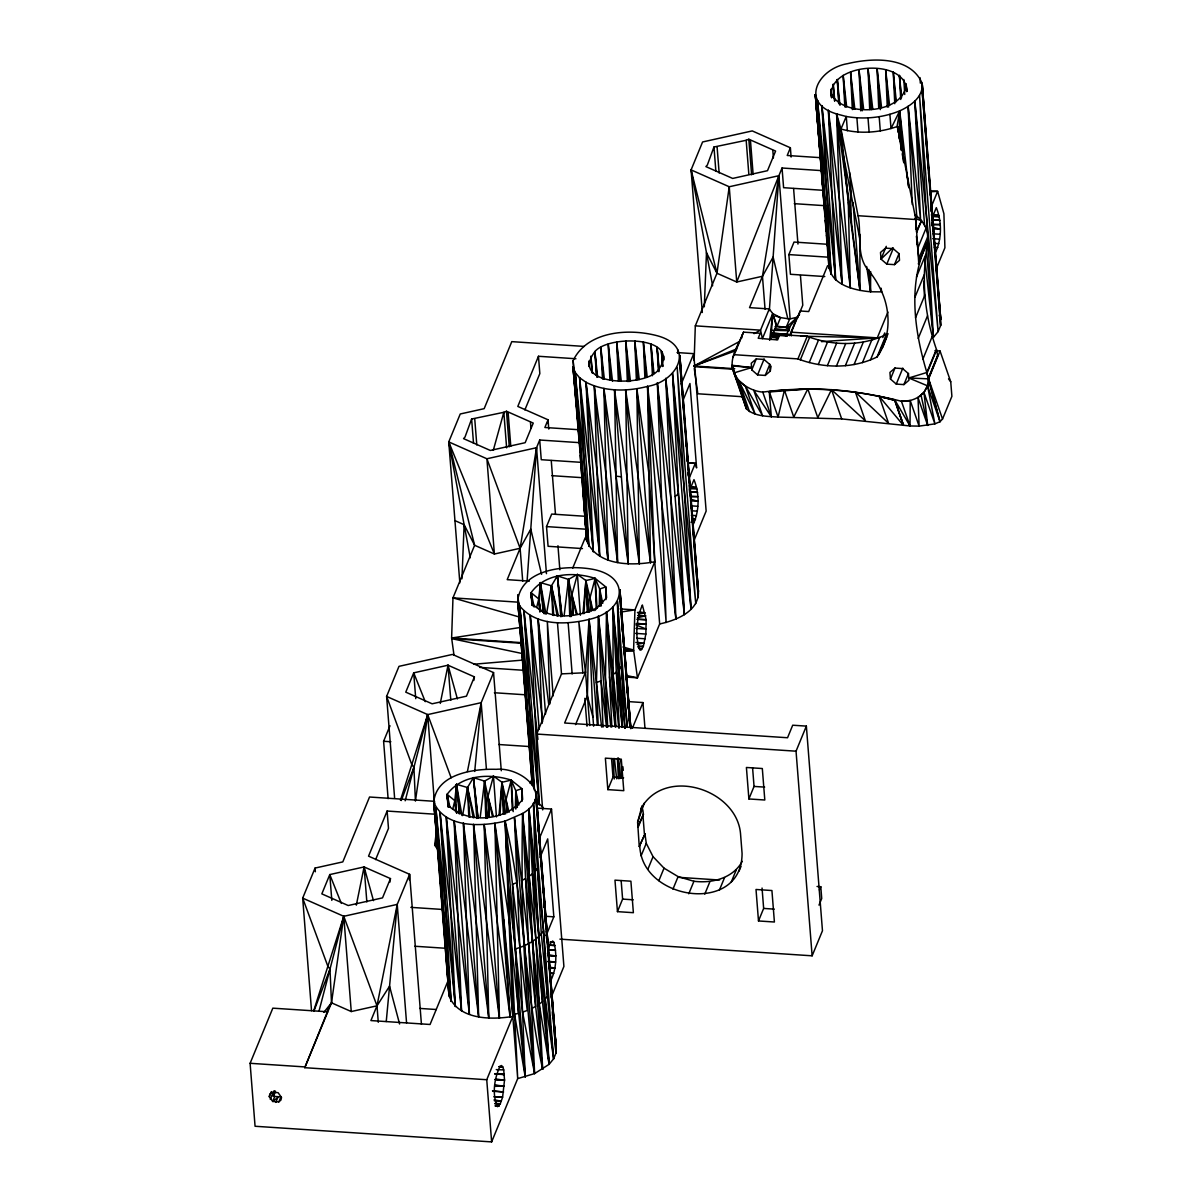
<?xml version="1.0" encoding="UTF-8"?>
<svg xmlns="http://www.w3.org/2000/svg" width="1202" height="1202" viewBox="0 0 1202 1202"><rect width="100%" height="100%" fill="white"/><g stroke="black" fill="none" stroke-linecap="round" stroke-linejoin="round"><path stroke-width="1.5" d="M881.111 288.195L881.712 291.876L870.579 291.785L870.639 271.562M776.642 339.475L778.701 334.472L779.677 334.892L777.619 339.911L758.207 338.258L760.265 333.255L743.542 332.143C738.599 344.899 727.886 358.812 733.896 372.92L746.382 408.86C754.736 416.658 767.582 416.268 778.1 417.079L841.685 418.912L910.004 425.959L910.23 400.536L901.395 401.167L910.004 425.959L919.109 426.124L934.886 423.87L940.009 421.677L942.533 419.032L951.894 396.329L950.737 381.785L940.054 351.014L934.946 350.668M915.729 229.582L915.834 219.53L897.488 126.435C879.533 132.701 859.415 134.323 840.964 128.99L836.622 113.935C799.12 102.846 818.292 68.469 847.605 63.661C872.096 57.756 910.44 56.013 922.174 83.404L940.76 319.522L940.61 325.562L938.131 331.587L933.428 337.326L924.864 259.121M442.982 914.587L433.787 802.26C445.01 828.463 481.702 826.781 505.11 821.131C524.928 902.732 524.357 987.458 542.688 1069.314L514.486 817.796L525.244 1076.917L508.972 918.779L508.266 885.498L522.554 1012.144L534.62 1073.581C523.621 987.443 520.872 900.298 522.554 813.529C554.993 794.702 521.217 766.816 496.246 769.325C473.468 768.589 436.01 774.043 433.787 802.26L449.022 995.872C458.518 1019.822 491.212 1020.017 512.818 1016.426L514.561 1014.233L518.332 1013.406L512.488 884.251L505.11 821.131L522.554 813.529L549.104 1064.341L534.62 1073.581L517.701 1078.6L491.633 1141.9L255.064 1126.259L250.106 1063.304L272.824 1008.162L327.425 1011.768L327.485 1012.55M899.141 138.846L899.697 110.869C910.59 105.941 923.542 96.956 922.174 83.404L940.61 325.562L922.024 89.444L940.76 319.522L938.206 289.742M593.623 726.203L592.902 717.053L587.402 695.853L589.055 619.406C626.167 611.337 631.906 575.232 590.332 568.892C565 564.985 521.533 568.982 517.731 600.534L532.231 784.846L519.805 606.078L517.731 600.534L524.658 685.23M515.388 807.594L515.778 790.721L511.196 780.113C489.74 773.156 461.298 774.644 447.129 794.387L447.895 805.13C467.668 824.362 505.997 821.312 522.645 799.39L521.878 788.647L511.196 780.113L501.955 782.277L493.466 776.086L484.541 781.12L473.423 777.619L467.503 787.52L462.605 815.572M541.17 863.276L535.987 791.517L556.12 1047.303L555.97 1053.087L553.596 1058.842L549.104 1064.341L539.262 1004.136L525.574 878.542L521.533 880.675M550.982 987.698L540.99 856.906M599.317 605.868L599.708 588.995L595.125 578.387C573.685 571.431 545.227 572.918 531.074 592.676L531.84 603.404L533.643 606.514M573.144 360.6L586.681 540.584C596.928 566.007 631.831 565.992 654.759 561.77L647.562 386.383C676.861 381.575 696.033 347.183 658.531 336.109C629.983 328.041 587.508 330.52 573.144 360.6L574 371.583M579.334 439.301L579.95 451.576M580.235 455.167L586.681 540.584L586.2 530.953M824.797 276.55L790.42 274.281L788.873 254.584L828.403 257.198L828.193 250.151M545.903 925.194L542.718 880.21M625.235 663.384L619.932 589.791L630.494 728.051L619.781 595.576L630.133 727.18L629.923 720.569M598.19 725.091L596.432 682.526L598.416 616.07L610.856 727.045M694.14 360.525L695.312 325.847L716.963 273.26L729.238 186.761L778.881 175.702L782.051 168.01L821.582 170.624L820.62 157.567M791.262 335.899L791.382 332.188L800.126 310.987L808.691 311.558L827.547 265.762L829.079 265.867C830.702 285.069 854.712 290.358 870.579 291.785L868.821 269.398M787.821 318.635L773.111 257.078L762.459 276.28L749.537 307.637L769.265 308.944L772.736 313.602L770.918 339.52M461.959 578.808L464.122 524.688L454.942 520.616M549.645 980.622L551.057 980.021C556.466 968.587 557.022 954.568 553.942 942.368L552.68 941.031L549.84 944.096L547.511 953.562M704.297 306.795L706.476 252.675L716.963 273.26L736.736 282.004L762.459 276.28L778.881 175.702L790.105 318.305M495.314 1079.186L504.524 1080.042L502.601 1097.201L500.302 1103.721L497.553 1106.726C491.843 1094.511 494.262 1078.194 500.152 1066.144L501.534 1065.558L502.767 1066.88L503.728 1069.945L504.524 1080.042L495.179 1079.697M693.269 524.252C699.549 510.534 699.579 493.706 693.99 479.658L689.602 490.311M934.48 252.871L935.607 252.24C941.887 238.522 941.917 221.694 936.328 207.645L931.941 218.298M455.874 811.425L456.475 784.32L467.503 787.52L474.444 817.45M499.987 815.377L501.955 782.277L509.062 812.342M539.953 611.563L539.232 602.277L540.404 582.609L551.448 585.795L558.374 615.725M583.917 613.666L585.9 580.551L577.396 574.361L568.471 579.409L557.367 575.893L551.448 585.795L546.534 613.846M409.296 879.879L409.627 874.32L368.548 856.155L387.119 811.049L435.74 814.265M589.746 725.572L585.539 672.249L589.055 619.406C566.232 624.95 536.062 625.987 519.805 606.078L534.169 788.527M527.107 580.866L536.543 447.715L539.713 440.022L579.244 442.637L572.978 366.64L575.172 372.44L593.277 551.688L586.05 382.311L579.589 377.744L575.172 372.44L586.681 540.584L586.155 530.848M769.325 310.702L778.881 175.702L736.736 282.004L729.238 186.761L691.09 169.903L702.584 141.971L752.242 130.913L790.39 147.786L791.111 157.041M940.054 351.014L928.59 378.855L940.009 421.677L927.553 385.827L908.772 377.984L926.847 372.5C914.542 331.587 906.984 281.914 928.094 241.497C929.191 231.701 923.707 220.387 914.677 214.737M927.328 372.425L936.613 349.872C924.458 315.345 920.732 277.482 928.094 241.497M645.85 634.055L646.15 619.721L642.364 604.982C636.549 618.444 634.611 636.128 639.975 650.042L641.087 650.042L643.34 646.406L645.85 634.055L635.618 633.379M903.573 425.207L894.754 399.83L879.203 396.329L903.393 425.358L894.679 400.266C866.387 392.618 837.103 388.877 807.804 388.937L793.771 417.049L784.395 390.049L769.235 391.536L771.353 416.793L762.774 392.107C808.796 385.977 856.29 389.628 901.425 401.273C909.869 401.693 918.163 398.658 923.992 392.513C927.403 385.977 933.578 374.228 923.992 392.513L934.886 423.87L927.553 385.827L928.335 378.254L937.62 355.702L936.613 349.872M499.01 815.287L501.955 782.277L505.591 813.994M582.955 613.576L585.9 580.551L595.125 578.387L605.808 586.922L606.589 597.664L594.765 610.556M386.248 1021.52L397.231 904.4L409.627 874.32L421.436 1024.329M474.715 771.459L481.176 702.674L493.556 672.594L452.478 654.429L398.989 666.344L386.608 696.424L394.602 797.918M452.748 809.066L454.822 800.682L456.475 784.32L461.974 815.482M536.678 607.341L538.751 598.957L540.404 582.609L545.903 613.771M937.62 355.702L928.26 379.216L940.009 421.677M918.794 264.049L915.834 219.53L858.063 215.714L840.964 128.99L846.268 116.489C864.148 119.584 882.884 117.796 899.697 110.869L908.487 186.25M741.664 338.138L741.98 335.088M769.611 340.316L772.736 313.602L780.549 317.613L789.654 318.981L797.166 317.253L799.525 314.413M480.199 817.45L484.541 781.12L492.339 815.993M564.129 615.725L568.471 579.409L576.269 614.267M547.586 423.495L548.052 419.798L517.807 406.426L538.466 356.273L575.938 358.752M437.768 849.529L434.673 845.201L436.041 834.353M406.561 1022.917L397.231 904.4L343.772 916.3L331.497 1002.814L304.767 1067.692L486.735 1079.727L512.818 1016.426L511.421 949.865M451.156 777.769L427.702 714.589L415.426 801.088L413.909 767.372L411.79 764.562L386.608 696.424L427.702 714.589L481.176 702.674L486.419 769.34M584.202 346.416L511.782 341.638L484.166 408.665L460.246 413.984L448.752 441.915L486.9 458.773L536.543 447.715L520.12 548.292L507.199 579.649L529.376 581.122M770.287 371.087L769.761 364.476L763.976 359.428L756.313 358.917L751.265 363.244L751.791 369.87L757.576 374.919L765.238 375.43L770.287 371.087L771.098 366.144M389.869 882.193L390.47 878.587L364.101 866.942L329.784 874.575L321.835 893.867L348.204 905.527L382.521 897.879L390.47 878.587M473.798 680.467L474.399 676.861L448.03 665.217L413.713 672.85L405.765 692.157L432.134 703.801L466.451 696.168L474.399 676.861M897.068 126.42L899.697 110.869L891.013 128.569L889.901 114.355M397.231 904.4L376.992 1005.819L370.907 1020.573L430.061 1024.48L449.052 978.353M467.428 771.504L481.176 702.674M356.318 905.151L364.101 866.942L373.476 900.644M440.263 703.425L448.03 665.217L457.406 698.933M269.263 1096.66L269.864 1094.06L271.968 1092.272L278.098 1092.678L281.538 1097.471L280.922 1100.07L278.834 1101.873L272.689 1101.468L269.263 1096.66L271.321 1091.641L274.747 1096.449L280.892 1096.855L278.834 1101.873M639.254 846.524L644.978 834.023L639.254 846.524L637.616 822.213L642.018 805.911M637.616 822.213L644.332 803.086M639.81 846.554C642.364 900.974 742.25 914.872 742.07 853.315L740.522 833.647C736.646 788.812 664 765.854 640.726 809.051M732.694 357.64L734.257 354.695L797.933 358.902C823.16 368.443 852.564 369.044 877.069 356.964C889.916 338.979 890.998 314.533 882.839 294.37C879.053 285.31 874.004 276.715 867.498 269.338C856.064 254.433 861.654 233.158 858.063 215.714M318.951 1011.318L343.772 916.3L302.679 898.134L315.059 868.069L342.81 861.894L369.54 797.016L434.523 801.313M405.179 800.802L427.702 714.589L434.523 803.928M507.214 812.567L506.057 799.585L511.196 780.113L513.194 811.62M587.252 611.908L585.9 580.551L589.987 597.86L591.309 610.751L589.987 597.86L595.125 578.387L597.018 608.047M272.749 1095.833L274.116 1090.71L275.528 1091.296L273.56 1096.164M493.301 450.284L503.833 412.301L506.478 411.249L533.252 423.089L525.169 442.697L490.326 450.45L463.551 438.625L465.009 437.047L471.62 419.017L503.833 412.301L506.628 447.865M313.677 1010.897L343.772 916.3L376.992 1005.819L378.284 1022.271M400.446 800.247L427.702 714.589M313.962 1011.002L329.979 969.097L327.861 966.288L302.679 898.134L311.528 1010.702M401.243 800.547L413.909 767.372M388.111 798.684L383.603 741.273L389.989 725.768M524.868 409.912L539.833 373.597L538.466 356.273M270.285 1099.379L272.343 1094.361M274.747 1096.449L272.689 1101.468L277.887 1097.381L275.814 1102.384M375.625 859.595L388.486 828.373L387.119 811.049M304.767 1067.692L327.425 1011.768M582.459 548.563L548.082 546.294L546.519 526.596L551.688 514.065L585.825 516.334M434.673 845.201L436.611 840.498M572.633 568.306L585.209 537.775L586.741 537.88M542.688 809.893L536.723 734.046L561.499 673.886L557.473 622.726M681.218 384.099L693.749 353.658L677.042 352.562M682.841 400.777L689.963 383.513L696.604 467.924L695.297 463.371L687.875 462.875M790.39 147.786L787.22 155.479L819.554 157.612M530.172 783.464L531.585 780.038M561.499 673.886L582.835 672.85L578.808 621.689L585.539 672.249L564.639 723.003L787.55 737.743L792.704 725.212L806.362 726.113L822.468 930.754L812.131 955.815L559.892 939.138M575.548 724.626L587.402 695.853M734.257 354.695L743.542 332.143M538.827 839.837L551.508 809.036L536.648 808.06M586.05 382.311L607.972 559.892L603.915 388.501L628.24 563.798L625.671 389.944L650.537 562.701L649.05 474.535L636.85 388.757L639.359 563.888L614.538 389.854L617.603 562.446L594.284 385.947L599.753 556.256L586.05 382.311C604.967 391.867 627.429 391.642 647.562 386.383L649.05 474.535L654.759 561.77L634.941 609.895L633.589 650.042L637.466 677.823L626.317 677.087M689.632 477.119L695.297 463.371L687.92 463.055M540.044 857.507L547.706 838.891L553.837 916.826L546.174 935.426M788.873 254.584L794.026 242.053L828.178 244.322M769.265 308.944L760.535 330.159L762.429 338.633L772.736 313.602L777.033 326.163L789.819 327.966M751.791 369.87L756.389 358.707M772.736 313.602L776.267 325.787L771.879 336.44L777.799 338.363M757.576 374.919L764.141 358.977M654.759 561.77L659.658 623.943L637.466 677.823L626.527 675.509M694.305 539.833L706.145 511.075L693.749 353.658M765.238 375.43L769.836 364.266M775.035 326.613L786.153 327.485L789.654 318.981M786.063 335.824L789.834 326.689L797.166 317.253L789.579 335.674M797.362 318.335L802.771 305.203L800.442 275.558M632.372 728.232L642.95 702.569L628.09 701.577M607.836 789.624L605.372 758.146L621.299 759.213L623.778 790.676L607.836 789.624L613.005 777.093L611.548 758.582M797.933 358.902L807.218 336.35C832.445 345.891 861.849 346.492 886.355 334.426L877.069 356.964M800.337 359.849L809.637 337.296M809.246 362.553L818.532 340.001M551.207 997.254L563.903 966.453L551.508 809.036M818.292 364.506L827.577 341.954M827.382 365.693L836.667 343.141M637.706 826.841L643.431 814.34L642.785 809.682M638.262 826.886L643.431 814.34M836.427 366.099L845.727 343.547M886.265 246.335L881.021 259.091L886.806 264.139L894.468 264.635L899.517 260.308L898.991 253.682L893.206 248.634L885.543 248.138L880.495 252.465L881.021 259.091L892.74 247.852M617.452 911.642L614.973 880.149L630.9 881.201L633.379 912.694L617.452 911.642L622.606 899.096L621.149 880.585M641.102 855.839L646.27 843.308L644.978 834.023M886.806 264.139L893.371 248.183M845.352 365.709L854.652 343.156M894.468 264.635L899.066 253.487M854.066 364.552L863.352 341.999M647.893 869.211L653.047 856.665L646.27 843.308M862.465 362.628L871.75 340.076M916.6 232.617L921.513 220.702L914.977 218.539M887.902 312.099L877.28 337.867L821.477 341.653M931.265 206.819L937.635 191.343L930.213 190.863M870.488 359.939L879.774 337.386M928.184 235.742L918.884 258.295L917.817 248.198L926.156 227.929M658.861 880.69L664.03 868.16L653.047 856.665M882.824 337.522L884.717 332.969L885.724 336.079M878.827 354.47L887.407 333.645M885.153 340.662L888.023 333.72M882.418 347.754L886.715 337.356M918.298 263.914L927.583 241.362M916.465 277.016L925.765 254.463M914.962 297.225L924.263 274.672M672.94 889.164L678.108 876.619L664.03 868.16M890.457 379.036L889.931 372.425L894.994 368.082L902.642 368.593L908.442 373.642L908.952 380.253L903.904 384.595L896.256 384.084L890.457 379.036L895.054 367.872M915.533 317.749L924.834 295.196M935.892 269.654L944.907 247.762L943.916 213.746L937.635 191.343L930.153 191.764M896.256 384.084L902.822 368.143M688.776 893.792L693.93 881.261C711.915 883.59 733.04 878.271 742.25 861.353M918.208 338.393L927.493 315.841M903.904 384.595L908.502 373.431M922.926 359.022L932.211 336.47M704.778 894.123L709.931 881.592M748.891 798.954L746.412 767.477L762.323 768.529L764.803 800.006L748.891 798.954L754.045 786.424L752.587 767.898M927.568 370.757L936.133 349.947M719.397 890.126L724.551 877.595M731.192 882.193L736.36 869.662M739.05 871.119L740.988 866.417M812.131 955.815L796.04 751.19L806.362 726.113M758.492 920.957L756.013 889.48L771.924 890.532L774.404 922.009L758.492 920.957L763.646 908.427L762.053 888.053M819.433 890.021L820.786 886.715L817.044 886.475M818.998 905.121L821.717 898.525L820.786 886.715M916.42 231.415L921.513 220.702M326.523 1012.445L331.497 1002.814L329.979 969.097M323.849 1012.339L331.497 1002.814L351.254 1011.543L376.992 1005.819L389.553 986.196L399.59 1023.999M539.262 1004.136L542.463 1001.642L535.13 871.119L533.478 803.056L537.384 868.385L543.544 930.949C536.948 940.505 525.995 945.719 515.177 949.024M659.658 623.943C675.99 620.487 699.023 611.442 698.422 591.534L679.836 355.416L683.006 399.996M619.06 669.394L621.314 666.659L627.294 727.39L617.407 601.331L619.06 669.394L622.531 727.255M597.649 377.338L594.93 351.555C568.681 385.677 643.866 387.735 657.9 370.501C684.148 336.38 608.948 334.321 594.93 351.555L596.372 375.625M831.649 97.632L831.333 93.936C843.549 118.337 904.61 114.13 906.173 84.095L906.744 91.502C906.984 56.419 825.579 62.85 831.619 97.647L831.168 89.038L831.739 96.46M908.772 377.984L928.59 378.855L942.533 419.032M789.098 328.597L786.153 327.485L797.166 317.253M917.997 397.516L923.962 392.423L921.017 395.067L927.689 425.403L918.027 397.622L919.109 426.124L910.26 400.642M615.875 726.669L613.125 674.517L616.341 672.023L622.2 727.345M529.196 876.228L532.396 873.749L545.197 999.027L549.104 1064.341L528.97 808.555L529.196 876.228L535.641 1006.45L531.6 1008.568M675.073 496.501L678.439 493.887M739.425 341.518L693.96 365.994L734.738 368.698M754.045 333.645L760.535 330.159L695.312 325.847M736.751 348.896L693.96 365.994L736.105 350.563M746.172 140.288L748.816 139.237L775.591 151.076L767.507 170.684L732.664 178.437L705.89 166.597L707.347 165.035L713.958 147.005L746.172 140.288L748.816 173.974M597.244 607.731C577.14 617.858 548.788 620.818 531.84 603.404M596.432 682.526L601.105 680.843L606.529 727.255M517.176 882.568L512.488 884.251L527.242 1010.476L522.554 1012.144M599.738 605.523L599.708 588.995L605.808 586.922L605.943 599.618M515.808 809.081L515.778 790.721L521.878 788.647L521.999 801.343M731.898 365.258L751.611 367.587L733.896 372.92L749.477 411.61L738.584 380.268C744.744 386.638 753.534 391.326 762.774 392.107M582.835 672.85L585.539 672.249M637.436 617.723L645.669 615.89L638.217 615.289M786.153 327.485L789.834 326.689M637.03 644.242L644.362 642.995L635.828 642.424M521.292 627.324L451.621 638.007L453.965 654.925M620.277 612.134L634.941 609.895L620.082 608.903M769.385 391.972L807.804 388.937L817.781 417.65L831.514 389.598M637.811 646.961L643.34 646.406L638.232 646.06M474.054 664.21L524.162 659.973M624.364 651.469L633.634 650.673L624.349 650.072M549.389 968.481L554.798 968.091L549.299 967.069M931.715 225.014L940.234 224.579L932.812 224.083M691.075 496.952L697.896 496.591L690.459 496.095M807.834 389.042L784.44 390.169L778.1 417.079L769.265 391.642M495.284 1086.338L504.284 1086.067L494.954 1085.181M494.803 1103.767L500.302 1103.721L495.029 1103.376M772.661 337.462L778.28 337.552M772.555 330.325L789.383 330.715M800.607 336.124L877.28 337.867L791.382 332.188M548.307 955.62L555.745 955.86L548.307 955.139M548.127 949.911L555.549 950.181L548.112 949.685M548.007 961.765L555.489 962.036L548.067 961.299M494.984 1074.122L504.344 1074.483L495.119 1073.671M494.893 1085.722L504.284 1086.067L494.939 1085.451M636.865 619.33L646.15 619.721L637.616 619.15M495.014 1085.691L504.284 1086.067L495.044 1085.571M638.217 615.574L645.669 615.89L638.247 615.409M496.261 1069.615L503.728 1069.945M636.098 623.748L646.33 624.214L637.045 623.372M939.303 216.976L931.866 216.435M689.572 488.643L696.965 488.989M493.767 1096.78L502.601 1097.201L495.254 1096.72M770.783 335.103L787.43 335.944M637.571 612.599L644.963 612.975L637.541 612.494M550.246 942.188L553.942 942.368L550.216 942.128M499.055 1066.685L502.767 1066.88L499.07 1066.625M931.43 215.158L938.852 215.459L931.475 214.662M690.94 487.276L696.514 487.471L690.985 486.87M639.329 612.419L644.903 612.78L639.359 612.194M794.267 203.664L825.699 205.737M932.482 219.891L939.904 220.372L932.452 219.756M933.458 228.846L940.28 229.297L933.443 227.298M933.218 233.804L940.039 234.255M932.707 238.687L939.528 239.138M935.366 243.42L938.777 243.645M934.42 247.251L937.83 247.477M788.828 334.291L772.12 333.179L787.04 334.336M778.701 334.472L807.218 336.35M771.038 336.154L778.46 336.635M694.005 366.64L732.935 369.209M744.173 396.84L697.836 393.775L694.26 368.443M579.018 429.745L544.867 427.491L548.052 419.798L548.773 429.054M580.791 462.319L541.261 459.705L539.713 440.022M551.928 475.676L581.498 477.63M690.128 491.903L697.566 492.399L690.113 491.768M691.12 500.858L697.941 501.309L691.105 499.311M690.88 505.817L697.701 506.282M692.067 510.82L697.19 511.15M691.315 515.327L696.439 515.658M692.082 519.264L695.492 519.489L692.307 518.302M691 522.194L694.41 522.419M546.519 526.596L586.065 529.211M517.957 602.157L452.974 597.86L451.621 638.007L522.179 642.679M635.993 628.406L646.24 629.097L636.068 624.965M636.684 638.217L645.219 638.788M638.818 648.569L642.229 648.795M624.304 649.426L633.589 650.042L622.967 646.976M522.224 643.31L451.667 638.653L522.705 653.633M479.628 667.38L524.192 670.325M494.398 692.743L525.965 694.831M536.723 734.046L796.04 751.19M498.755 744.519L530.172 746.592M383.603 741.273L390.875 741.754M613.005 777.093L623.628 777.799M754.045 786.424L764.652 787.115M678.424 877.31L719.637 880.029M622.606 899.096L633.229 899.802M763.646 908.427L774.268 909.133M410.859 907.36L442.426 909.448M544.551 916.209L553.837 916.826M414.825 946.244L446.243 948.318M548.307 955.38L555.745 955.86M548.052 961.555L555.489 962.036M549.269 967.73L554.798 968.091M550.246 973.214L553.761 973.44L550.05 973.004M419.708 1008.418L436.341 1009.515M495.044 1073.867L504.344 1074.483M495.239 1079.426L504.524 1080.042M250.106 1063.304L304.707 1066.91M492.625 1091.266L503.608 1091.987L492.504 1090.71M494.307 1100.747L501.339 1101.212L494.127 1099.785M751.611 367.587L732.153 365.874L746.096 406.036M772.45 334.426L787.355 335.643M774.704 328.657L789.459 330.25M616.07 476.142L621.389 476.818M894.724 400.356L879.233 396.435L888.578 423.314L855.373 392.077M840.964 128.99L848.281 202.176L850.325 287.879L828.403 110.299L835.615 279.675L817.51 100.427L829.019 268.572L815.332 94.627L831.198 274.372L821.928 105.731L842.091 284.243L836.622 113.935L846.268 116.489L847.38 130.687M520.271 617.287L452.974 597.86L474.625 545.272L448.752 441.915L459.84 582.85M678.108 876.619L693.93 881.261M775.38 315.961L780.549 317.613L777.033 326.163L776.267 325.787M542.523 611.938L545.362 613.756M535.04 799.691L542.988 807.383M540.569 611.487L538.751 598.957L531.074 592.676L532.276 605.327M456.64 813.213L454.822 800.682L447.129 794.387L448.331 807.053M746.382 408.86L732.153 365.874L733.941 373.026L738.584 380.268L745.42 386.203L762.594 415.772L753.744 390.289L771.353 416.793M948.528 378.9L950.737 381.785M910.004 425.959L894.799 399.935L903.393 425.358M464.122 524.688L474.625 545.272L494.398 554.017L520.12 548.292L530.773 529.09L541.576 574.361M738.584 380.268L755.066 413.984L745.42 386.203M425.253 701.668L413.713 672.85L415.742 698.663M341.323 903.393L329.784 874.575L331.812 900.373M545.017 916.63L546.054 919.41L549.645 969.082M939.123 315.164L940.219 318.064M855.418 392.183L865.35 420.805L831.544 389.703L841.685 418.912M577.17 614.192L571.912 594.795L577.396 574.361L580.386 615.229M493.241 815.918L487.982 796.505L493.466 776.086L496.456 816.939M928.335 378.254L926.847 372.5L928.26 379.216M702.314 312.505L691.09 169.903L716.963 273.26M589.987 597.86L592.992 610.631M534.244 606.995L531.074 592.676L532.246 604.937M449.909 806.933L447.129 794.387L448.316 806.662M600.549 605.793L599.708 588.995L602.728 603.374M516.605 807.519L515.778 790.721L518.798 805.1M916.615 237.846L917.817 248.198M916.36 236.343L917.697 243.15M850.325 287.879L836.622 113.935L842.827 152.609L859.926 239.333M552.74 615.349L551.448 585.795L557.202 616.19M468.81 817.075L467.503 787.52L473.272 817.916M691.09 169.903L712.621 285.775M470.282 557.788L448.752 441.915L494.398 554.017L486.9 458.773L520.12 548.292L522.72 581.197M539.232 602.277L540.825 611.217M455.303 803.988L456.895 812.943M901.575 150.085L897.488 126.435L897.909 131.889M902.206 153.721L903.784 162.811L899.697 110.869L901.139 150.175M514.561 1014.233L525.244 1076.917L505.11 821.131L512.818 1016.426L517.701 1078.6L505.11 821.131M836.622 113.935L851.377 221.514L850.19 184.176M866.642 266.453L870.579 291.785M508.972 918.779L494.878 823.415L499.431 1018.154L473.543 824.452L478.621 1016.772L454.161 820.726L461.523 1010.867L440.097 812.883L451.111 1001.416L433.787 802.26M906.669 172.983L908.832 187.797M533.478 803.056L553.596 1058.842L545.197 999.027L547.451 996.278L543.544 930.949M916.615 239.514L917.336 244.727M443.147 918.328L449.022 995.872L435.875 807.804L455.333 1006.495L446.288 817.24L469.396 1014.338L463.386 823.16L488.778 1018.064L484.196 824.542L510.114 1017.027L503.848 919.906M848.281 202.176L859.956 290.433L859.911 234.27M532.666 605.312L531.074 592.676L532.351 605.538M448.737 807.038L447.129 794.387L448.406 807.263M842.827 152.609L859.956 290.433L853.059 202.792M542.147 723.379L538.09 619L548.698 704.072M675.93 619L647.562 386.383L666.133 622.501L657.359 382.882L684.374 614.553L672.504 373.221L695.778 603.599L677.207 367.481L691.09 609.339L665.788 378.435L675.93 619L657.359 382.882M544.115 613.726L540.404 582.609L543.169 612.179M459.96 813.619L456.475 784.32L459.239 813.904M860.767 110.884L859.024 69.896L863.637 109.066M618.354 381.034L616.686 341.924L621.284 381.079M869.692 109.502L868.054 68.724L872.802 109.307M627.354 381.515L625.716 340.737L630.464 381.319M592.902 717.053L589.055 619.406L601.631 727.075M560.793 616.731L557.367 575.893L561.995 615.74M519.805 606.078L539.277 804.769L530.232 615.529L542.658 721.5M476.863 818.442L473.423 777.619L478.065 817.465M878.707 108.075L877.114 68.709L881.577 107.639M852.323 109.607L850.58 72.195L854.862 109.322M636.369 380.087L634.776 340.722L639.239 379.652M609.895 379.757L608.242 344.223L612.524 381.334M588.109 612.299L585.9 580.551L589.521 612.269M576.404 405.765L572.978 366.64L588.86 546.384L579.589 377.744L599.753 556.256M923.992 392.513L927.689 425.403M844.826 106.888L843.173 75.471L846.674 106.888M602.487 378.9L600.835 347.483L604.336 378.9M609.504 676.816L615.108 726.759M614.387 758.477L616.671 778.821M557.367 575.893L561.875 616.536M473.423 777.619L477.945 818.261M912.258 204.505L908.126 106.422L920.582 220.011L914.842 101.208L938.131 331.587L919.545 95.469L933.428 337.326L926.111 244.367M887.286 107.173L885.694 69.881L889.57 105.265M644.858 377.323L643.355 341.894L647.232 377.293M534.499 790.45L524.027 611.157L537.925 739.47M618.79 727.991L606.484 611.818L605.462 678.95L607.701 727.24M622.891 766.726L623.282 770.407M618.504 758.146L620.653 778.43M838.711 103.612L837.268 79.527L839.988 105.325M894.769 103.718L893.281 72.165L896.331 101.629M652.431 375.73L650.943 344.178L653.993 373.642M506.057 799.585L507.379 812.477M834.819 100.953L833.181 84.14L834.488 100.878M592.481 372.966L590.843 356.153L592.15 372.89M624.86 728.292L612.915 606.83L613.125 674.517M553.596 1058.842L541.291 933.699L537.384 868.385L535.13 871.119L528.97 808.555L542.688 1069.314L522.554 813.529L534.62 1073.581L514.486 817.796M900.734 99.466L899.442 75.425L901.56 97.602M658.38 371.478L657.103 347.453L659.222 369.615M622.125 628.421L622.471 632.102M623.192 639.464L623.898 646.826M600.715 605.568L599.708 588.995L601.331 605.673M537.835 826.465L538.361 831.979M539.082 839.342L539.788 846.704M516.785 807.293L515.778 790.721L517.401 807.398M512.818 1016.426L494.878 823.415L510.114 1017.027M821.867 175.913L825.188 216.315M576.735 409.491L577.546 418.807M578.027 424.396L578.838 433.712M919.996 77.604L920.341 83.178M929.747 191.118L930.063 194.844L929.717 189.27M931.505 211.582L931.024 206.008L931.31 211.567M932.136 219.034L932.782 226.472M933.413 233.924L934.059 241.362M934.54 246.936L935.336 256.251M935.817 261.826L937.891 286.016M903.829 79.482L904.745 94.462M677.658 349.617L677.883 353.343M686.928 457.556L687.243 461.267M689.317 485.458L689.963 492.91M690.594 500.348L691.24 507.785M691.721 513.374L692.517 522.675M692.998 528.264L693.794 537.564M694.11 541.291L698.422 591.534L679.686 361.456L698.272 597.574L679.836 355.416M662.407 366.475L661.491 351.495L662.783 366.31M517.731 600.534L534.079 788.632M624.439 652.34L625.386 663.549M625.701 667.275L630.704 727.03L619.932 589.791M625.626 675.704L625.942 679.446M628 703.711L628.466 709.315M629.743 724.25L629.262 718.646L629.608 724.115M540.509 854.066L541.14 861.533M541.456 865.275L542.403 876.468M542.643 888.639L542.958 892.365M543.905 903.573L544.221 907.3M545.167 918.508L545.648 924.098L545.152 918.478M546.279 931.565L546.925 939.032M547.556 946.5L548.187 953.967M548.668 959.572L549.464 968.902M549.93 974.506L550.576 981.974L549.9 972.764M551.042 987.563L552.003 998.772M552.319 1002.498L556.12 1047.303L535.987 791.517M825.128 216.555L815.332 94.627L821.582 170.624M815.332 94.627L823.13 190.307L783.599 187.692L782.051 168.01M825.428 220.251L826.315 231.34M828.403 257.198L827.802 249.806L828.809 262.397M624.92 655.18L630.795 728.728M551.057 984.799L556.12 1047.303M526.16 703.651L527.077 714.694M527.377 718.39L528.279 729.434M528.58 733.115L529.481 744.173M529.947 749.687L530.698 758.898M531.149 764.427L531.9 773.637M532.351 779.166L532.802 784.681L532.381 779.061M443.283 918.268L444.199 929.311M444.5 932.992L445.401 944.051M445.852 949.58L446.603 958.775M447.069 964.304L447.82 973.515M448.271 979.044L448.872 986.406L448.301 978.924M914.842 101.208L924.638 225.781M908.126 106.422L916.901 217.968M899.442 75.425L901.199 97.738M893.281 72.165L895.625 101.915M885.694 69.881L888.624 107.068M877.114 68.709L880.33 109.622M879.188 116.744L880.3 130.958M868.054 68.724L871.27 109.622M868.009 117.931L869.136 132.13M859.024 69.896L862.255 110.809M856.891 117.826L858.003 132.04M850.58 72.195L853.495 109.382M843.173 75.471L845.652 107.083M849.513 172.352L851.377 195.971M837.268 79.527L839.161 103.703M828.403 110.299L842.091 284.243M821.928 105.731L835.615 279.675M817.51 100.427L831.198 274.372M816.774 105.055L816.053 95.905L816.729 105.37M817.345 112.387L817.931 119.704M818.652 128.854L819.223 136.172M819.659 141.671L820.38 150.821M820.951 158.138L821.522 165.455M823.37 188.819L823.956 196.257M824.542 203.694L825.128 211.131M825.699 218.554L826.435 227.854M827.021 235.276L827.607 242.714M821.867 174.2L822.709 184.928M825.473 220.041L826.36 231.19M793.59 188.519L797.963 244.081M772.826 150.445L773.412 157.943M762.459 276.28L765.058 309.184M750.469 140.574L753.128 174.26M748.816 139.237L751.611 174.801M717.083 146.764L719.142 172.968M713.958 147.005L715.881 171.33M672.504 373.221L691.09 609.339M665.788 378.435L684.374 614.553M663.835 356.108L664.09 359.834M661.491 351.495L662.663 366.37M657.103 347.453L659.012 371.613M650.943 344.178L653.287 373.927M643.355 341.894L646.135 377.218M634.776 340.722L637.856 379.772M636.85 388.757L650.537 562.701M625.716 340.737L628.931 381.635M625.671 389.944L639.359 563.888M616.686 341.924L619.766 380.959M642.95 702.569L644.963 728.172M614.538 389.854L628.24 563.798M608.242 344.223L611.022 379.547M642.86 814.31L644.407 833.993M600.835 347.483L603.314 379.096M603.915 388.501L617.603 562.446M594.93 351.555L596.958 377.368M622.396 727.315L612.915 606.83L619.27 727.901M594.284 385.947L607.972 559.892M615.529 726.729L606.484 611.818L611.833 726.97M618.008 758.237L619.616 778.626M599.708 588.995L601.03 605.703M579.589 377.744L593.277 551.688M607.175 727.285L598.416 616.07L603.028 727.12M575.172 372.44L588.86 546.384M574.571 378.9L575.157 386.218M575.728 393.55L576.299 400.867M577.02 410.017L577.606 417.334M578.042 422.834L578.748 431.984M581.753 470.132L582.339 477.57M582.925 484.992L583.511 492.429M584.097 499.867L584.833 509.152M585.419 516.59L586.005 524.027M589.055 619.406L597.364 725.061M585.9 580.551L588.364 611.923M584.833 698.317L587.027 726.173M569.748 616.521L568.471 579.409L571.371 616.295M568.125 622.816L572.152 673.976M551.252 460.531L555.474 514.246M557.953 545.723L559.847 569.808M551.448 585.795L553.776 615.499M536.543 447.715L546.459 573.654M553.175 695.913L547.316 621.434L549.9 703.906M530.488 422.458L530.923 428.077M538.751 598.957L539.773 611.908M538.09 619L545.558 713.943M530.232 615.529L539.157 729.088M524.027 611.157L539.277 804.769M508.13 412.587L510.79 446.273M506.478 411.249L509.272 446.813M518.603 604.065L517.867 594.75L518.708 605.823M519.189 611.502L519.925 620.818M520.361 626.407L521.097 635.708M521.683 643.16L522.269 650.598M522.855 658.05L523.441 665.502M524.027 672.94L524.613 680.392M525.199 687.829L525.935 697.145M526.521 704.597L527.107 712.035M527.543 717.624L528.279 726.94M528.865 734.377L529.451 741.829M530.037 749.267L530.623 756.719M531.209 764.172L531.945 773.472M515.778 790.721L517.1 807.413M474.73 418.777L476.803 444.98M493.556 672.594L501.279 770.752M503.322 813.619L501.955 782.277L504.434 813.649M471.62 419.017L473.528 443.343M485.818 818.246L484.541 781.12L487.441 818.021M484.196 824.542L499.431 1018.154M473.543 824.452L488.778 1018.064M467.503 787.52L469.847 817.225M486.735 1079.727L491.633 1141.9M463.386 823.16L478.621 1016.772M448.03 665.217L450.795 700.225M454.822 800.682L455.693 811.786M454.161 820.726L469.396 1014.338M446.288 817.24L461.523 1010.867M440.097 812.883L455.333 1006.495M435.875 807.804L451.111 1001.416M435.109 811.365L435.695 818.817M436.281 826.27L436.867 833.707M437.453 841.16L438.189 850.46M438.625 856.049L439.361 865.365M439.947 872.802L440.533 880.255M441.119 887.692L441.705 895.144M442.291 902.597L442.877 910.034M443.463 917.487L444.199 926.787M444.785 934.239L445.371 941.692M445.957 949.129L446.543 956.582M447.129 964.034L447.715 971.471M364.101 866.942L366.85 901.951M343.772 916.3L351.254 1011.543M315.059 868.069L315.345 871.766M624.86 658.065L629.848 723.469M519.264 613.215L519.82 620.593M520.241 626.137L521.082 637.21M521.503 642.754L522.194 651.98M522.615 657.524L523.456 668.597M523.741 672.294L524.718 685.215M526.115 703.681L532.261 784.921M433.937 796.475L434.493 803.868M435.049 811.245L435.755 820.47M436.176 826.014L436.867 835.24M437.423 842.632L438.129 851.857M438.399 855.554L439.376 868.475M439.662 872.171L440.503 883.245M440.773 886.941L442.877 914.632M817.285 112.823L817.976 122.153M818.397 127.743L819.223 138.921M819.509 142.662L820.335 153.841M625.626 668.913L626.287 678.108M626.828 685.471L627.354 692.833M628.015 702.028L628.556 709.39M541.561 868.791L542.102 876.153M542.763 885.348L543.289 892.71M543.95 901.921L544.356 907.435M546.339 935.036L546.61 938.717M922.174 83.404L924.699 118.682M924.954 122.409L925.75 133.557M926.141 139.116L926.937 150.265M927.343 155.839L928.004 165.125M928.53 172.562L929.056 179.984M932.106 222.701L932.361 226.427M683.277 403.707L684.073 414.855M684.599 422.278L685.26 431.563M685.786 439L686.327 446.423M686.988 455.723L687.379 461.283M689.362 489.154L689.632 492.865M581.663 470.102L582.324 479.388M582.73 484.947L583.511 496.08M583.781 499.777L586.681 540.584M906.173 84.095L906.699 91.562M573.339 615.349L571.912 594.795L573.099 615.319M501.955 782.277L504.179 814.024M489.394 817.075L487.982 796.505L489.169 817.044M568.471 579.409L570.86 616.686M484.541 781.12L486.93 818.412M617.407 601.331L625.01 728.247M551.117 991.304L551.553 998.787M552.304 1011.859L552.529 1015.6M620.938 759.574L621.915 778.19M923.692 281.283L924.428 296.128M617.422 758.282L618.369 778.716M613.29 758.552L614.237 778.986M595.125 578.387L596.192 608.332M511.196 780.113L512.262 810.058M646.33 624.214L636.985 623.613L646.33 624.214M554.918 945.538L549.359 945.163L554.918 945.538M498.92 1106.14L495.254 1105.9L498.92 1106.14M688.521 476.157L688.205 472.431L688.445 476.142M827.502 246.125L826.615 235.036L827.517 246.049M545.993 922.295L535.852 797.302L555.97 1053.087L545.993 922.295M525.86 699.97L524.958 688.911L525.83 699.985M589.25 366.595L588.815 361.051L589.25 366.625"/></g></svg>
